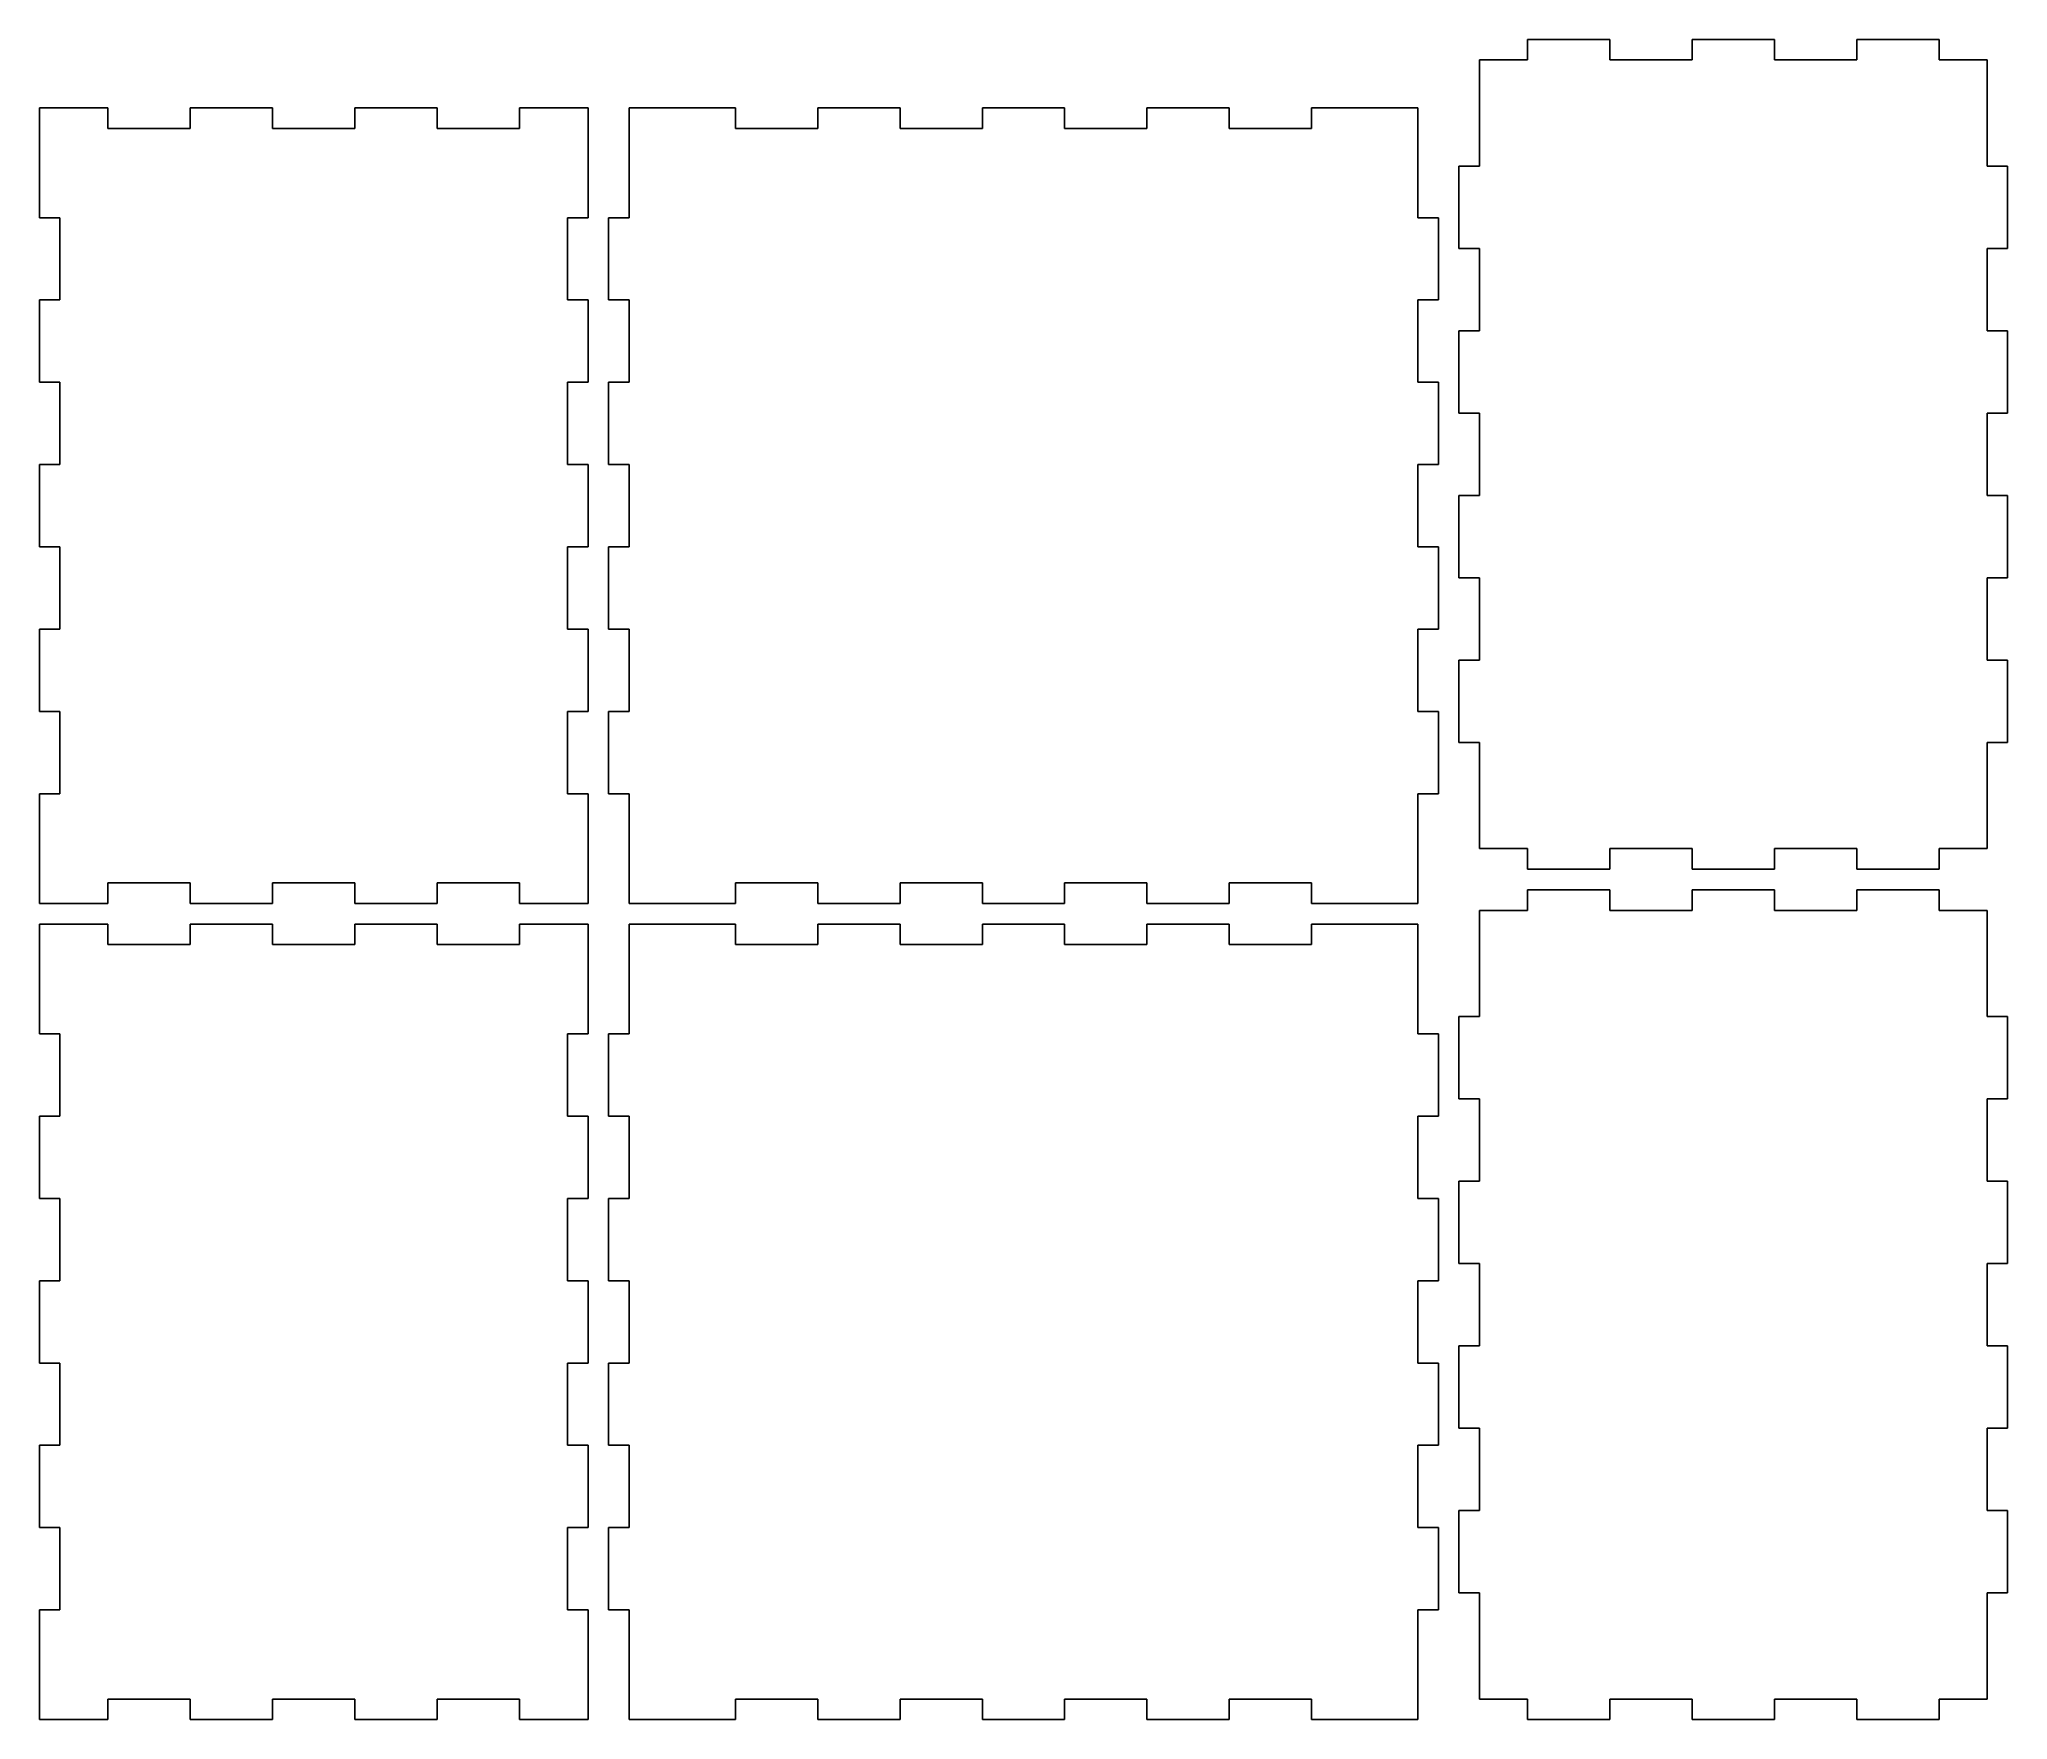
# Model space of a CAD drawing. Header units: millimetres. Extents: x 0 to 287, y 3 to 248.
import ezdxf

# ---------------------------------------------------------------- set-up
doc = ezdxf.new("R2010")
doc.units = ezdxf.units.MM

msp = doc.modelspace()

# ---------------------------------------------------------------- linework, layer by layer
at = {"layer": 'back_outsideCutPath'}
for p, q in [((0, 238), (0, 222)), ((10, 238), (0, 238)), ((10, 235), (10, 238)), ((34, 238), (22, 238)), ((22, 238), (22, 235)), ((34, 235), (34, 238)), ((58, 238), (46, 238)), ((46, 238), (46, 235)), ((58, 235), (58, 238)), ((80, 238), (70, 238)), ((70, 238), (70, 235)), ((80, 234), (80, 238)), ((22, 235), (10, 235)), ((46, 235), (34, 235)), ((70, 235), (58, 235)), ((80, 222), (80, 234)), ((0, 222), (3, 222)), ((3, 222), (3, 210)), ((77, 210), (77, 222)), ((77, 222), (80, 222)), ((3, 210), (0, 210)), ((0, 210), (0, 198)), ((80, 210), (77, 210)), ((80, 198), (80, 210)), ((0, 198), (3, 198)), ((3, 198), (3, 186)), ((77, 186), (77, 198)), ((77, 198), (80, 198)), ((3, 186), (0, 186)), ((0, 186), (0, 174)), ((80, 186), (77, 186)), ((80, 174), (80, 186)), ((0, 174), (3, 174)), ((3, 174), (3, 162)), ((77, 162), (77, 174)), ((77, 174), (80, 174)), ((3, 162), (0, 162)), ((0, 162), (0, 150)), ((80, 162), (77, 162)), ((80, 150), (80, 162)), ((0, 150), (3, 150)), ((3, 150), (3, 138)), ((77, 138), (77, 150)), ((77, 150), (80, 150)), ((3, 138), (0, 138)), ((0, 138), (0, 126)), ((80, 138), (77, 138)), ((80, 122), (80, 138)), ((0, 126), (0, 122)), ((10, 122), (10, 125)), ((10, 125), (22, 125)), ((22, 125), (22, 122)), ((34, 122), (34, 125)), ((34, 125), (46, 125)), ((46, 125), (46, 122)), ((58, 122), (58, 125)), ((58, 125), (70, 125)), ((70, 125), (70, 122)), ((0, 122), (10, 122)), ((22, 122), (34, 122)), ((46, 122), (58, 122)), ((70, 122), (80, 122))]:
    msp.add_line(p, q, dxfattribs=at)
at = {"layer": 'bottom_outsideCutPath'}
for p, q in [((229, 248), (217, 248)), ((217, 248), (217, 245)), ((229, 245), (229, 248)), ((253, 248), (241, 248)), ((241, 248), (241, 245)), ((253, 245), (253, 248)), ((277, 248), (265, 248)), ((265, 248), (265, 245)), ((277, 245), (277, 248)), ((210, 245), (210, 229.5)), ((217, 245), (210, 245)), ((241, 245), (229, 245)), ((265, 245), (253, 245)), ((284, 245), (277, 245)), ((284, 241.5), (284, 245)), ((284, 229.5), (284, 241.5)), ((210, 229.5), (207, 229.5)), ((207, 229.5), (207, 217.5)), ((287, 229.5), (284, 229.5)), ((287, 217.5), (287, 229.5)), ((207, 217.5), (210, 217.5)), ((210, 217.5), (210, 205.5)), ((284, 205.5), (284, 217.5)), ((284, 217.5), (287, 217.5)), ((210, 205.5), (207, 205.5)), ((207, 205.5), (207, 193.5)), ((287, 205.5), (284, 205.5)), ((287, 193.5), (287, 205.5)), ((207, 193.5), (210, 193.5)), ((210, 193.5), (210, 181.5)), ((284, 181.5), (284, 193.5)), ((284, 193.5), (287, 193.5)), ((210, 181.5), (207, 181.5)), ((207, 181.5), (207, 169.5)), ((287, 181.5), (284, 181.5)), ((287, 169.5), (287, 181.5)), ((207, 169.5), (210, 169.5)), ((210, 169.5), (210, 157.5)), ((284, 157.5), (284, 169.5)), ((284, 169.5), (287, 169.5)), ((210, 157.5), (207, 157.5)), ((207, 157.5), (207, 145.5)), ((287, 157.5), (284, 157.5)), ((287, 145.5), (287, 157.5)), ((207, 145.5), (210, 145.5)), ((210, 145.5), (210, 133.5)), ((284, 130), (284, 145.5)), ((284, 145.5), (287, 145.5)), ((210, 133.5), (210, 130)), ((210, 130), (217, 130)), ((217, 130), (217, 127)), ((229, 127), (229, 130)), ((229, 130), (241, 130)), ((241, 130), (241, 127)), ((253, 127), (253, 130)), ((253, 130), (265, 130)), ((265, 130), (265, 127)), ((277, 127), (277, 130)), ((277, 130), (284, 130)), ((217, 127), (229, 127)), ((241, 127), (253, 127)), ((265, 127), (277, 127))]:
    msp.add_line(p, q, dxfattribs=at)
at = {"layer": 'front_outsideCutPath'}
for p, q in [((0, 119), (0, 103)), ((10, 119), (0, 119)), ((10, 116), (10, 119)), ((34, 119), (22, 119)), ((22, 119), (22, 116)), ((34, 116), (34, 119)), ((58, 119), (46, 119)), ((46, 119), (46, 116)), ((58, 116), (58, 119)), ((80, 119), (70, 119)), ((70, 119), (70, 116)), ((80, 115), (80, 119)), ((22, 116), (10, 116)), ((46, 116), (34, 116)), ((70, 116), (58, 116)), ((80, 103), (80, 115)), ((0, 103), (3, 103)), ((3, 103), (3, 91)), ((77, 91), (77, 103)), ((77, 103), (80, 103)), ((3, 91), (0, 91)), ((0, 91), (0, 79)), ((80, 91), (77, 91)), ((80, 79), (80, 91)), ((0, 79), (3, 79)), ((3, 79), (3, 67)), ((77, 67), (77, 79)), ((77, 79), (80, 79)), ((3, 67), (0, 67)), ((0, 67), (0, 55)), ((80, 67), (77, 67)), ((80, 55), (80, 67)), ((0, 55), (3, 55)), ((3, 55), (3, 43)), ((77, 43), (77, 55)), ((77, 55), (80, 55)), ((3, 43), (0, 43)), ((0, 43), (0, 31)), ((80, 43), (77, 43)), ((80, 31), (80, 43)), ((0, 31), (3, 31)), ((3, 31), (3, 19)), ((77, 19), (77, 31)), ((77, 31), (80, 31)), ((3, 19), (0, 19)), ((0, 19), (0, 7)), ((80, 19), (77, 19)), ((80, 3), (80, 19)), ((0, 7), (0, 3)), ((10, 3), (10, 6)), ((10, 6), (22, 6)), ((22, 6), (22, 3)), ((34, 3), (34, 6)), ((34, 6), (46, 6)), ((46, 6), (46, 3)), ((58, 3), (58, 6)), ((58, 6), (70, 6)), ((70, 6), (70, 3)), ((0, 3), (10, 3)), ((22, 3), (34, 3)), ((46, 3), (58, 3)), ((70, 3), (80, 3))]:
    msp.add_line(p, q, dxfattribs=at)
at = {"layer": 'left_outsideCutPath'}
for p, q in [((86, 119), (86, 103)), ((89.5, 119), (86, 119)), ((101.5, 119), (89.5, 119)), ((101.5, 116), (101.5, 119)), ((125.5, 119), (113.5, 119)), ((113.5, 119), (113.5, 116)), ((125.5, 116), (125.5, 119)), ((149.5, 119), (137.5, 119)), ((137.5, 119), (137.5, 116)), ((149.5, 116), (149.5, 119)), ((173.5, 119), (161.5, 119)), ((161.5, 119), (161.5, 116)), ((173.5, 116), (173.5, 119)), ((201, 119), (185.5, 119)), ((185.5, 119), (185.5, 116)), ((201, 115), (201, 119)), ((113.5, 116), (101.5, 116)), ((137.5, 116), (125.5, 116)), ((161.5, 116), (149.5, 116)), ((185.5, 116), (173.5, 116)), ((201, 103), (201, 115)), ((86, 103), (83, 103)), ((83, 103), (83, 91)), ((204, 103), (201, 103)), ((204, 91), (204, 103)), ((83, 91), (86, 91)), ((86, 91), (86, 79)), ((201, 79), (201, 91)), ((201, 91), (204, 91)), ((86, 79), (83, 79)), ((83, 79), (83, 67)), ((204, 79), (201, 79)), ((204, 67), (204, 79)), ((83, 67), (86, 67)), ((86, 67), (86, 55)), ((201, 55), (201, 67)), ((201, 67), (204, 67)), ((86, 55), (83, 55)), ((83, 55), (83, 43)), ((204, 55), (201, 55)), ((204, 43), (204, 55)), ((83, 43), (86, 43)), ((86, 43), (86, 31)), ((201, 31), (201, 43)), ((201, 43), (204, 43)), ((86, 31), (83, 31)), ((83, 31), (83, 19)), ((204, 31), (201, 31)), ((204, 19), (204, 31)), ((83, 19), (86, 19)), ((86, 19), (86, 7)), ((201, 3), (201, 19)), ((201, 19), (204, 19)), ((86, 7), (86, 3)), ((101.5, 3), (101.5, 6)), ((101.5, 6), (113.5, 6)), ((113.5, 6), (113.5, 3)), ((125.5, 3), (125.5, 6)), ((125.5, 6), (137.5, 6)), ((137.5, 6), (137.5, 3)), ((149.5, 3), (149.5, 6)), ((149.5, 6), (161.5, 6)), ((161.5, 6), (161.5, 3)), ((173.5, 3), (173.5, 6)), ((173.5, 6), (185.5, 6)), ((185.5, 6), (185.5, 3)), ((86, 3), (101.5, 3)), ((113.5, 3), (125.5, 3)), ((137.5, 3), (149.5, 3)), ((161.5, 3), (173.5, 3)), ((185.5, 3), (197.5, 3)), ((197.5, 3), (201, 3))]:
    msp.add_line(p, q, dxfattribs=at)
at = {"layer": 'right_outsideCutPath'}
for p, q in [((86, 238), (86, 222)), ((89.5, 238), (86, 238)), ((101.5, 238), (89.5, 238)), ((101.5, 235), (101.5, 238)), ((125.5, 238), (113.5, 238)), ((113.5, 238), (113.5, 235)), ((125.5, 235), (125.5, 238)), ((149.5, 238), (137.5, 238)), ((137.5, 238), (137.5, 235)), ((149.5, 235), (149.5, 238)), ((173.5, 238), (161.5, 238)), ((161.5, 238), (161.5, 235)), ((173.5, 235), (173.5, 238)), ((201, 238), (185.5, 238)), ((185.5, 238), (185.5, 235)), ((201, 234), (201, 238)), ((113.5, 235), (101.5, 235)), ((137.5, 235), (125.5, 235)), ((161.5, 235), (149.5, 235)), ((185.5, 235), (173.5, 235)), ((201, 222), (201, 234)), ((86, 222), (83, 222)), ((83, 222), (83, 210)), ((204, 222), (201, 222)), ((204, 210), (204, 222)), ((83, 210), (86, 210)), ((86, 210), (86, 198)), ((201, 198), (201, 210)), ((201, 210), (204, 210)), ((86, 198), (83, 198)), ((83, 198), (83, 186)), ((204, 198), (201, 198)), ((204, 186), (204, 198)), ((83, 186), (86, 186)), ((86, 186), (86, 174)), ((201, 174), (201, 186)), ((201, 186), (204, 186)), ((86, 174), (83, 174)), ((83, 174), (83, 162)), ((204, 174), (201, 174)), ((204, 162), (204, 174)), ((83, 162), (86, 162)), ((86, 162), (86, 150)), ((201, 150), (201, 162)), ((201, 162), (204, 162)), ((86, 150), (83, 150)), ((83, 150), (83, 138)), ((204, 150), (201, 150)), ((204, 138), (204, 150)), ((83, 138), (86, 138)), ((86, 138), (86, 126)), ((201, 122), (201, 138)), ((201, 138), (204, 138)), ((86, 126), (86, 122)), ((101.5, 122), (101.5, 125)), ((101.5, 125), (113.5, 125)), ((113.5, 125), (113.5, 122)), ((125.5, 122), (125.5, 125)), ((125.5, 125), (137.5, 125)), ((137.5, 125), (137.5, 122)), ((149.5, 122), (149.5, 125)), ((149.5, 125), (161.5, 125)), ((161.5, 125), (161.5, 122)), ((173.5, 122), (173.5, 125)), ((173.5, 125), (185.5, 125)), ((185.5, 125), (185.5, 122)), ((86, 122), (101.5, 122)), ((113.5, 122), (125.5, 122)), ((137.5, 122), (149.5, 122)), ((161.5, 122), (173.5, 122)), ((185.5, 122), (197.5, 122)), ((197.5, 122), (201, 122))]:
    msp.add_line(p, q, dxfattribs=at)
at = {"layer": 'top_outsideCutPath'}
for p, q in [((229, 124), (217, 124)), ((217, 124), (217, 121)), ((229, 121), (229, 124)), ((253, 124), (241, 124)), ((241, 124), (241, 121)), ((253, 121), (253, 124)), ((277, 124), (265, 124)), ((265, 124), (265, 121)), ((277, 121), (277, 124)), ((210, 121), (210, 105.5)), ((217, 121), (210, 121)), ((241, 121), (229, 121)), ((265, 121), (253, 121)), ((284, 121), (277, 121)), ((284, 117.5), (284, 121)), ((284, 105.5), (284, 117.5)), ((210, 105.5), (207, 105.5)), ((207, 105.5), (207, 93.5)), ((287, 105.5), (284, 105.5)), ((287, 93.5), (287, 105.5)), ((207, 93.5), (210, 93.5)), ((210, 93.5), (210, 81.5)), ((284, 81.5), (284, 93.5)), ((284, 93.5), (287, 93.5)), ((210, 81.5), (207, 81.5)), ((207, 81.5), (207, 69.5)), ((287, 81.5), (284, 81.5)), ((287, 69.5), (287, 81.5)), ((207, 69.5), (210, 69.5)), ((210, 69.5), (210, 57.5)), ((284, 57.5), (284, 69.5)), ((284, 69.5), (287, 69.5)), ((210, 57.5), (207, 57.5)), ((207, 57.5), (207, 45.5)), ((287, 57.5), (284, 57.5)), ((287, 45.5), (287, 57.5)), ((207, 45.5), (210, 45.5)), ((210, 45.5), (210, 33.5)), ((284, 33.5), (284, 45.5)), ((284, 45.5), (287, 45.5)), ((210, 33.5), (207, 33.5)), ((207, 33.5), (207, 21.5)), ((287, 33.5), (284, 33.5)), ((287, 21.5), (287, 33.5)), ((207, 21.5), (210, 21.5)), ((210, 21.5), (210, 9.5)), ((284, 6), (284, 21.5)), ((284, 21.5), (287, 21.5)), ((210, 9.5), (210, 6)), ((210, 6), (217, 6)), ((217, 6), (217, 3)), ((229, 3), (229, 6)), ((229, 6), (241, 6)), ((241, 6), (241, 3)), ((253, 3), (253, 6)), ((253, 6), (265, 6)), ((265, 6), (265, 3)), ((277, 3), (277, 6)), ((277, 6), (284, 6)), ((217, 3), (229, 3)), ((241, 3), (253, 3)), ((265, 3), (277, 3))]:
    msp.add_line(p, q, dxfattribs=at)

doc.saveas('drawing.dxf')
